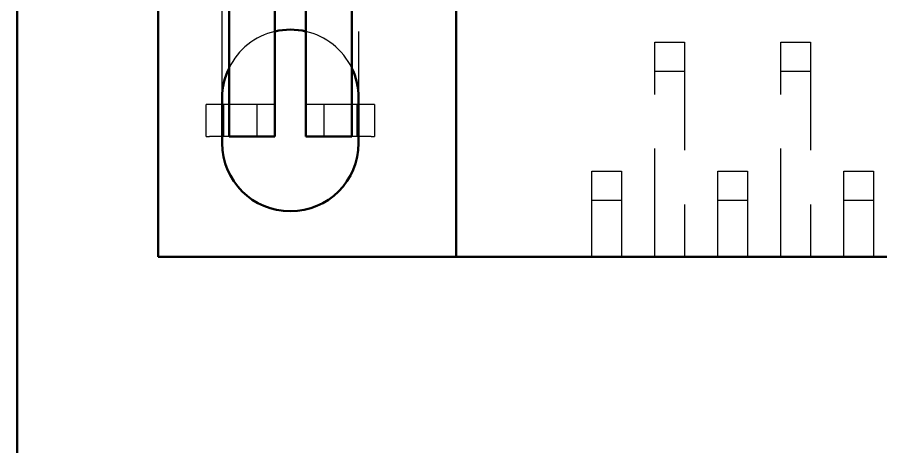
# Model space of a CAD drawing. Header units: millimetres. Extents: x 0 to 420, y 0 to 297.
# Drawn here: x 91.19 to 110.17, y 175.33 to 184.79 of the extents above; entities that cross this region are included whole.
import ezdxf

# ---------------------------------------------------------------- set-up
doc = ezdxf.new("R2010")
doc.units = ezdxf.units.MM
doc.header["$LTSCALE"] = 0.75
doc.linetypes.add('HIDDEN2', pattern=[4.7625, 3.175, -1.5875])
doc.layers.add('Hidden', color=7, linetype='HIDDEN2', lineweight=25)
doc.layers.add('Visible', color=7, linetype='Continuous', lineweight=50)

msp = doc.modelspace()

# ---------------------------------------------------------------- linework, layer by layer
at = {"layer": 'Hidden', "extrusion": (-1e-16, -1, 0)}
for p, q in [((95.691, 183.015), (95.691, 191.615)), ((98.691, 191.615), (98.691, 183.015)), ((105.206, 183.59), (105.206, 184.24)), ((105.206, 184.24), (105.856, 184.24)), ((105.206, 179.515), (105.206, 184.24)), ((105.206, 184.24), (105.856, 184.24)), ((105.856, 184.24), (105.856, 183.59)), ((105.856, 184.24), (105.856, 179.515)), ((107.976, 183.59), (107.976, 184.24)), ((107.976, 184.24), (108.626, 184.24)), ((107.976, 179.515), (107.976, 184.24)), ((107.976, 184.24), (108.626, 184.24)), ((108.626, 184.24), (108.626, 183.59)), ((108.626, 184.24), (108.626, 179.515)), ((105.856, 183.59), (105.206, 183.59)), ((108.626, 183.59), (107.976, 183.59)), ((95.413, 182.865), (95.341, 182.865)), ((95.341, 182.165), (95.341, 182.865)), ((95.841, 182.865), (95.413, 182.865)), ((95.841, 182.865), (95.722, 182.865)), ((95.722, 182.865), (95.722, 182.165)), ((95.841, 182.865), (95.722, 182.865)), ((95.722, 182.865), (95.722, 182.165)), ((96.851, 182.865), (95.841, 182.865)), ((96.459, 182.165), (96.459, 182.865)), ((98.541, 182.865), (97.531, 182.865)), ((97.923, 182.865), (97.923, 182.165)), ((98.969, 182.865), (98.541, 182.865)), ((98.66, 182.865), (98.541, 182.865)), ((98.66, 182.865), (98.541, 182.865)), ((98.66, 182.165), (98.66, 182.865)), ((98.66, 182.165), (98.66, 182.865)), ((99.041, 182.865), (98.969, 182.865)), ((99.041, 182.865), (99.041, 182.165)), ((95.341, 182.165), (95.413, 182.165)), ((95.841, 182.165), (95.413, 182.165)), ((95.841, 182.165), (95.722, 182.165)), ((95.841, 182.165), (95.722, 182.165)), ((98.969, 182.165), (98.541, 182.165)), ((98.66, 182.165), (98.541, 182.165)), ((98.66, 182.165), (98.541, 182.165)), ((98.969, 182.165), (99.041, 182.165)), ((103.821, 180.75), (103.821, 181.4)), ((103.821, 181.4), (104.471, 181.4)), ((103.821, 179.515), (103.821, 181.4)), ((103.821, 181.4), (104.471, 181.4)), ((104.471, 181.4), (104.471, 180.75)), ((104.471, 181.4), (104.471, 179.515)), ((106.591, 180.75), (106.591, 181.4)), ((106.591, 181.4), (107.241, 181.4)), ((106.591, 179.515), (106.591, 181.4)), ((106.591, 181.4), (107.241, 181.4)), ((107.241, 181.4), (107.241, 180.75)), ((107.241, 181.4), (107.241, 179.515)), ((109.361, 180.75), (109.361, 181.4)), ((109.361, 181.4), (110.011, 181.4)), ((109.361, 179.515), (109.361, 181.4)), ((109.361, 181.4), (110.011, 181.4)), ((110.011, 181.4), (110.011, 180.75)), ((110.011, 181.4), (110.011, 179.515)), ((104.471, 180.75), (103.821, 180.75)), ((107.241, 180.75), (106.591, 180.75)), ((110.011, 180.75), (109.361, 180.75))]:
    msp.add_line(p, q, dxfattribs=at)
at = {"layer": 'Hidden'}
for start, end in [(103.1009, 154.1581), (25.8419, 76.8991)]:
    msp.add_arc((97.191, 183.015), 1.5, start, end, dxfattribs=at)
at = {"layer": 'Visible', "extrusion": (-1e-16, -1, 0)}
for p, q in [((91.186, 192.128), (91.186, 152.565)), ((91.186, 192.128), (91.186, 152.565)), ((94.281, 188.915), (94.281, 179.515)), ((100.836, 188.915), (100.836, 179.515)), ((98.541, 183.015), (98.541, 185.58)), ((95.841, 185.365), (95.841, 183.015)), ((96.851, 185.015), (96.851, 183.015)), ((97.531, 183.015), (97.531, 185.015)), ((95.691, 183.015), (95.691, 182.015)), ((95.841, 183.015), (95.841, 182.165)), ((96.851, 182.165), (96.851, 183.015)), ((97.531, 183.015), (97.531, 182.165)), ((98.541, 183.015), (98.541, 182.165)), ((98.691, 182.015), (98.691, 183.015)), ((96.851, 182.165), (95.841, 182.165)), ((98.541, 182.165), (97.531, 182.165)), ((94.281, 179.515), (100.836, 179.515)), ((100.836, 179.515), (102.336, 179.515)), ((102.336, 179.515), (117.036, 179.515))]:
    msp.add_line(p, q, dxfattribs=at)
at = {"layer": 'Visible'}
for centre, start, end in [((97.191, 183.015), 76.8991, 103.1009), ((97.191, 183.015), 154.1581, 180), ((97.191, 183.015), 0, 25.8419), ((97.191, 182.015), 180, 0)]:
    msp.add_arc(centre, 1.5, start, end, dxfattribs=at)

doc.saveas('drawing.dxf')
